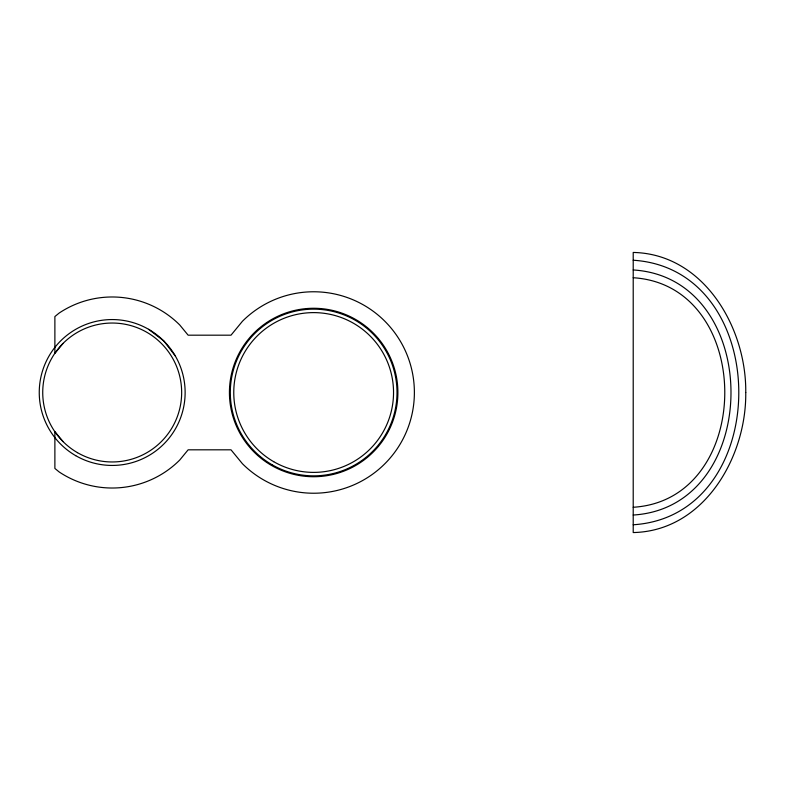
<?xml version="1.0" encoding="UTF-8"?>
<svg xmlns="http://www.w3.org/2000/svg" width="785" height="785" viewBox="0 0 785 785"><rect width="100%" height="100%" fill="white"/><g stroke="black" fill="none" stroke-linecap="round" stroke-linejoin="round"><path stroke-width="1.18" d="M63.075 343.379L54.881 353.358L54.881 316.561L59.12 313.078A95.525 95.525 0 0 1 179.736 324.961L188.135 335.185L231.006 335.185L242.428 321.271A100.725 100.725 0 0 1 384.876 321.271A100.725 100.725 0 0 1 384.876 463.729A100.725 100.725 0 0 1 242.428 463.729L231.006 449.815L188.135 449.815L179.736 460.039A95.525 95.525 0 0 1 59.12 471.922L54.881 468.439L54.881 431.642L63.075 441.621M633.21 507.267C755.298 499.751 755.298 285.249 633.21 277.733M633.21 515.038C763.579 507.022 763.579 277.978 633.21 269.962M633.21 524.772C773.981 515.843 773.981 269.157 633.21 260.227M148.659 329.327L163.771 340.925L175.359 356.027M745.75 392.5C746.535 456.88 704.057 531.102 633.21 532.554L633.21 252.446C704.057 253.898 746.535 328.12 745.75 392.5M77.46 452.66A69.472 69.472 0 0 0 181.659 392.5A69.472 69.472 0 0 0 77.46 332.34A69.472 69.472 0 0 0 77.46 452.66M271.973 464.691A83.367 83.367 0 0 0 397.014 392.5A83.367 83.367 0 0 0 271.973 320.309A83.367 83.367 0 0 0 271.973 464.691M273.71 461.688A79.893 79.893 0 0 0 393.54 392.5A79.893 79.893 0 0 0 273.71 323.312A79.893 79.893 0 0 0 273.71 461.688M271.541 465.446A84.231 84.231 0 0 0 397.887 392.5A84.231 84.231 0 0 0 271.541 319.554A84.231 84.231 0 0 0 271.541 465.446M75.723 455.673A72.946 72.946 0 0 0 185.132 392.5A72.946 72.946 0 0 0 75.723 329.327A72.946 72.946 0 0 0 75.723 455.673"/></g></svg>
